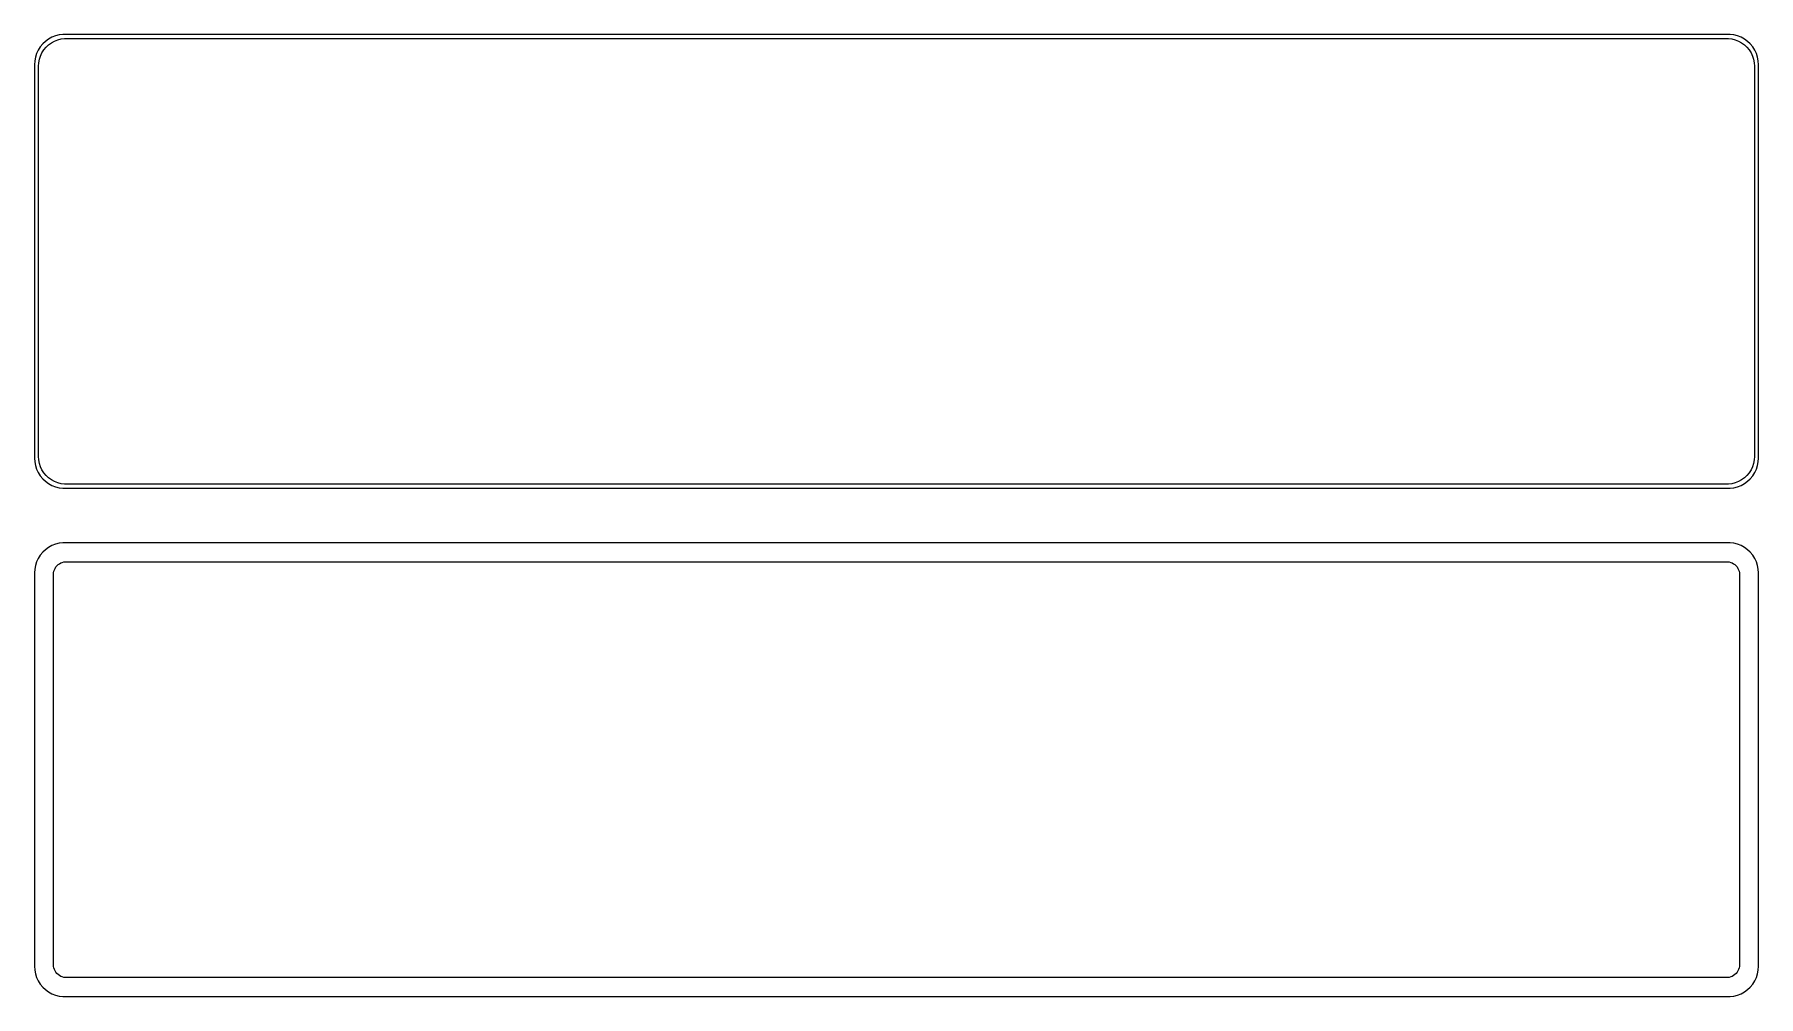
# Model space of a CAD drawing. Header units: metres. Extents: x -142 to 142, y 131 to 289.
import ezdxf

# ---------------------------------------------------------------- set-up
doc = ezdxf.new("R2010")
doc.units = ezdxf.units.M

msp = doc.modelspace()

# ---------------------------------------------------------------- linework, layer by layer
for p, q in [((-141.145, 287.923), (-141.545, 287.439)), ((-140.687, 288.353), (-141.145, 287.923)), ((-140.179, 288.722), (-140.687, 288.353)), ((-139.629, 289.024), (-140.179, 288.722)), ((-140.168, 287.778), (-139.703, 288.116)), ((-139.703, 288.116), (-139.199, 288.393)), ((-139.045, 289.255), (-139.629, 289.024)), ((-139.199, 288.393), (-138.665, 288.604)), ((-138.437, 289.411), (-139.045, 289.255)), ((-138.665, 288.604), (-138.108, 288.747)), ((-137.814, 289.49), (-138.437, 289.411)), ((-138.108, 288.747), (-137.537, 288.819)), ((137.814, 289.49), (-137.814, 289.49)), ((-137.537, 288.819), (137.537, 288.819)), ((137.537, 288.819), (138.108, 288.747)), ((138.437, 289.411), (137.814, 289.49)), ((138.108, 288.747), (138.665, 288.604)), ((139.045, 289.255), (138.437, 289.411)), ((138.665, 288.604), (139.199, 288.393)), ((139.629, 289.024), (139.045, 289.255)), ((139.199, 288.393), (139.703, 288.116)), ((140.179, 288.722), (139.629, 289.024)), ((139.703, 288.116), (140.168, 287.778)), ((140.687, 288.353), (140.179, 288.722)), ((141.145, 287.923), (140.687, 288.353)), ((141.545, 287.439), (141.145, 287.923)), ((-142.461, 285.127), (-142.5, 284.5)), ((-142.343, 285.743), (-142.461, 285.127)), ((-142.149, 286.341), (-142.343, 285.743)), ((-141.882, 286.909), (-142.149, 286.341)), ((-141.545, 287.439), (-141.882, 286.909)), ((-141.792, 284.824), (-141.685, 285.389)), ((-141.685, 285.389), (-141.507, 285.935)), ((-141.507, 285.935), (-141.262, 286.456)), ((-141.262, 286.456), (-140.954, 286.941)), ((-140.954, 286.941), (-140.588, 287.384)), ((-140.588, 287.384), (-140.168, 287.778)), ((140.168, 287.778), (140.588, 287.384)), ((140.588, 287.384), (140.954, 286.941)), ((140.954, 286.941), (141.262, 286.456)), ((141.262, 286.456), (141.507, 285.935)), ((141.507, 285.935), (141.685, 285.389)), ((141.882, 286.909), (141.545, 287.439)), ((141.685, 285.389), (141.792, 284.824)), ((142.149, 286.341), (141.882, 286.909)), ((142.343, 285.743), (142.149, 286.341)), ((142.461, 285.127), (142.343, 285.743)), ((142.5, 284.5), (142.461, 285.127)), ((-142.5, 284.5), (-142.5, 219.5)), ((-141.828, 284.25), (-141.792, 284.824)), ((-141.828, 219.75), (-141.828, 284.25)), ((141.792, 284.824), (141.828, 284.25)), ((141.828, 284.25), (141.828, 219.75)), ((142.5, 219.5), (142.5, 284.5)), ((-142.5, 219.5), (-142.461, 218.873)), ((-141.792, 219.176), (-141.828, 219.75)), ((141.828, 219.75), (141.792, 219.176)), ((142.461, 218.873), (142.5, 219.5)), ((-142.461, 218.873), (-142.343, 218.257)), ((-142.343, 218.257), (-142.149, 217.659)), ((-142.149, 217.659), (-141.882, 217.091)), ((-141.882, 217.091), (-141.545, 216.561)), ((-141.685, 218.611), (-141.792, 219.176)), ((-141.507, 218.065), (-141.685, 218.611)), ((-141.262, 217.544), (-141.507, 218.065)), ((-140.954, 217.059), (-141.262, 217.544)), ((-140.588, 216.616), (-140.954, 217.059)), ((-140.168, 216.222), (-140.588, 216.616)), ((140.588, 216.616), (140.168, 216.222)), ((140.954, 217.059), (140.588, 216.616)), ((141.262, 217.544), (140.954, 217.059)), ((141.507, 218.065), (141.262, 217.544)), ((141.685, 218.611), (141.507, 218.065)), ((141.545, 216.561), (141.882, 217.091)), ((141.792, 219.176), (141.685, 218.611)), ((141.882, 217.091), (142.149, 217.659)), ((142.149, 217.659), (142.343, 218.257)), ((142.343, 218.257), (142.461, 218.873)), ((-141.545, 216.561), (-141.145, 216.077)), ((-141.145, 216.077), (-140.687, 215.647)), ((-140.687, 215.647), (-140.179, 215.278)), ((-140.179, 215.278), (-139.629, 214.976)), ((-139.703, 215.884), (-140.168, 216.222)), ((-139.199, 215.607), (-139.703, 215.884)), ((-139.629, 214.976), (-139.045, 214.745)), ((-138.665, 215.396), (-139.199, 215.607)), ((-139.045, 214.745), (-138.437, 214.589)), ((-138.108, 215.253), (-138.665, 215.396)), ((-138.437, 214.589), (-137.814, 214.51)), ((-137.537, 215.181), (-138.108, 215.253)), ((-137.814, 214.51), (137.814, 214.51)), ((137.537, 215.181), (-137.537, 215.181)), ((138.108, 215.253), (137.537, 215.181)), ((137.814, 214.51), (138.437, 214.589)), ((138.665, 215.396), (138.108, 215.253)), ((138.437, 214.589), (139.045, 214.745)), ((139.199, 215.607), (138.665, 215.396)), ((139.045, 214.745), (139.629, 214.976)), ((139.703, 215.884), (139.199, 215.607)), ((139.629, 214.976), (140.179, 215.278)), ((140.168, 216.222), (139.703, 215.884)), ((140.179, 215.278), (140.687, 215.647)), ((140.687, 215.647), (141.145, 216.077)), ((141.145, 216.077), (141.545, 216.561)), ((-139.045, 205.255), (-139.629, 205.024)), ((-138.437, 205.411), (-139.045, 205.255)), ((-137.814, 205.49), (-138.437, 205.411)), ((137.814, 205.49), (-137.814, 205.49)), ((138.437, 205.411), (137.814, 205.49)), ((139.045, 205.255), (138.437, 205.411)), ((139.629, 205.024), (139.045, 205.255)), ((-141.882, 202.909), (-142.149, 202.341)), ((-141.545, 203.439), (-141.882, 202.909)), ((-141.145, 203.923), (-141.545, 203.439)), ((-140.687, 204.353), (-141.145, 203.923)), ((-140.179, 204.722), (-140.687, 204.353)), ((-139.629, 205.024), (-140.179, 204.722)), ((-137.645, 202.322), (-137.382, 202.355)), ((-137.382, 202.355), (137.382, 202.355)), ((137.382, 202.355), (137.645, 202.322)), ((140.179, 204.722), (139.629, 205.024)), ((140.687, 204.353), (140.179, 204.722)), ((141.145, 203.923), (140.687, 204.353)), ((141.545, 203.439), (141.145, 203.923)), ((141.882, 202.909), (141.545, 203.439)), ((142.149, 202.341), (141.882, 202.909)), ((-142.461, 201.127), (-142.5, 200.5)), ((-142.5, 200.5), (-142.5, 135.5)), ((-142.343, 201.743), (-142.461, 201.127)), ((-142.149, 202.341), (-142.343, 201.743)), ((-139.36, 200.25), (-139.343, 200.514)), ((-139.36, 135.75), (-139.36, 200.25)), ((-139.343, 200.514), (-139.293, 200.775)), ((-139.293, 200.775), (-139.211, 201.027)), ((-139.211, 201.027), (-139.099, 201.266)), ((-139.099, 201.266), (-138.957, 201.49)), ((-138.957, 201.49), (-138.788, 201.694)), ((-138.788, 201.694), (-138.595, 201.875)), ((-138.595, 201.875), (-138.38, 202.031)), ((-138.38, 202.031), (-138.148, 202.159)), ((-138.148, 202.159), (-137.902, 202.256)), ((-137.902, 202.256), (-137.645, 202.322)), ((137.645, 202.322), (137.902, 202.256)), ((137.902, 202.256), (138.148, 202.159)), ((138.148, 202.159), (138.38, 202.031)), ((138.38, 202.031), (138.595, 201.875)), ((138.595, 201.875), (138.788, 201.694)), ((138.788, 201.694), (138.957, 201.49)), ((138.957, 201.49), (139.099, 201.266)), ((139.099, 201.266), (139.211, 201.027)), ((139.211, 201.027), (139.293, 200.775)), ((139.293, 200.775), (139.343, 200.514)), ((139.343, 200.514), (139.36, 200.25)), ((139.36, 200.25), (139.36, 135.75)), ((142.343, 201.743), (142.149, 202.341)), ((142.461, 201.127), (142.343, 201.743)), ((142.5, 200.5), (142.461, 201.127)), ((142.5, 135.5), (142.5, 200.5)), ((-142.5, 135.5), (-142.461, 134.873)), ((-142.461, 134.873), (-142.343, 134.257)), ((-142.343, 134.257), (-142.149, 133.659)), ((-139.343, 135.486), (-139.36, 135.75)), ((-139.293, 135.225), (-139.343, 135.486)), ((-139.211, 134.973), (-139.293, 135.225)), ((-139.099, 134.734), (-139.211, 134.973)), ((-138.957, 134.51), (-139.099, 134.734)), ((-138.788, 134.306), (-138.957, 134.51)), ((-138.595, 134.125), (-138.788, 134.306)), ((-138.38, 133.969), (-138.595, 134.125)), ((-138.148, 133.841), (-138.38, 133.969)), ((138.38, 133.969), (138.148, 133.841)), ((138.595, 134.125), (138.38, 133.969)), ((138.788, 134.306), (138.595, 134.125)), ((138.957, 134.51), (138.788, 134.306)), ((139.099, 134.734), (138.957, 134.51)), ((139.211, 134.973), (139.099, 134.734)), ((139.293, 135.225), (139.211, 134.973)), ((139.343, 135.486), (139.293, 135.225)), ((139.36, 135.75), (139.343, 135.486)), ((142.149, 133.659), (142.343, 134.257)), ((142.343, 134.257), (142.461, 134.873)), ((142.461, 134.873), (142.5, 135.5)), ((-142.149, 133.659), (-141.882, 133.091)), ((-141.882, 133.091), (-141.545, 132.561)), ((-141.545, 132.561), (-141.145, 132.077)), ((-141.145, 132.077), (-140.687, 131.647)), ((-140.687, 131.647), (-140.179, 131.278)), ((-140.179, 131.278), (-139.629, 130.976)), ((-137.902, 133.744), (-138.148, 133.841)), ((-137.645, 133.678), (-137.902, 133.744)), ((-137.382, 133.645), (-137.645, 133.678)), ((137.382, 133.645), (-137.382, 133.645)), ((137.645, 133.678), (137.382, 133.645)), ((137.902, 133.744), (137.645, 133.678)), ((138.148, 133.841), (137.902, 133.744)), ((139.629, 130.976), (140.179, 131.278)), ((140.179, 131.278), (140.687, 131.647)), ((140.687, 131.647), (141.145, 132.077)), ((141.145, 132.077), (141.545, 132.561)), ((141.545, 132.561), (141.882, 133.091)), ((141.882, 133.091), (142.149, 133.659)), ((-139.629, 130.976), (-139.045, 130.745)), ((-139.045, 130.745), (-138.437, 130.589)), ((-138.437, 130.589), (-137.814, 130.51)), ((-137.814, 130.51), (137.814, 130.51)), ((137.814, 130.51), (138.437, 130.589)), ((138.437, 130.589), (139.045, 130.745)), ((139.045, 130.745), (139.629, 130.976))]:
    msp.add_line(p, q)

doc.saveas('drawing.dxf')
